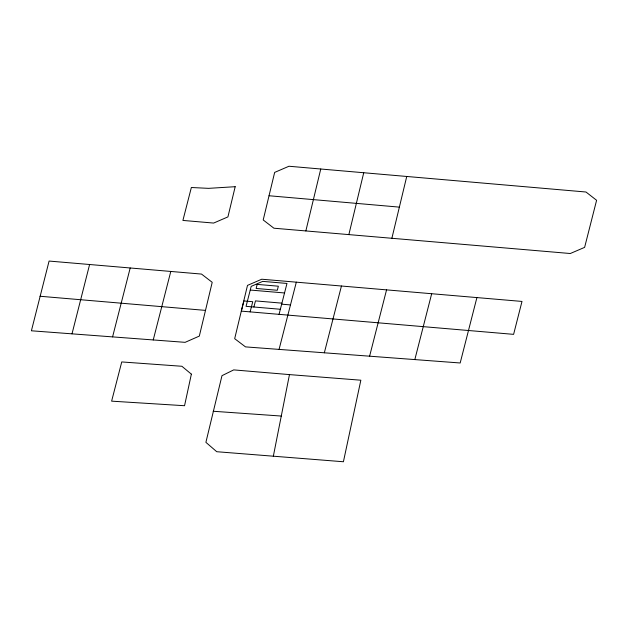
<?xml version="1.0" encoding="UTF-8"?>
<svg xmlns="http://www.w3.org/2000/svg" width="628" height="628" viewBox="0 0 628 628"><rect width="100%" height="100%" fill="white"/><g stroke="black" fill="none" stroke-linecap="round" stroke-linejoin="round"><path stroke-width="0.94" d="M273.329 456.273L289.469 374.602L360.849 380.207L343.414 461.753L216.746 451.713L205.898 442.34L221.982 375.67L233.71 369.892L289.469 374.602M391.88 238.287L406.74 176.468L585.979 192.011L596.6 200.293L584.621 247.369L570.295 253.516L273.902 228.207L263.203 219.965L274.656 172.41L288.959 166.247L406.74 176.468M348.854 234.613L363.738 172.731M305.852 230.931L320.759 169.003M205.497 310.389L212.209 282.317L201.517 274.075L89.608 264.506L49.086 261.06L31.4 330.791L185.119 342.339L199.319 336.09L205.497 310.389L39.972 296.251M72.008 333.845L89.608 264.506M112.585 336.891L130.192 267.991M324.338 352.795L341.444 286.015M369.609 356.186L386.558 289.877M170.792 271.453L153.24 339.952M250.132 311.881L252.746 301.699L243.923 300.945L241.317 311.127L513.602 334.355L521.994 301.432L261.766 279.217L247.495 285.387L234.684 338.68L245.501 346.884L460.183 362.984L476.903 297.594M253.893 307.006L255.463 300.891L281.925 303.151M279.052 314.353L286.972 283.448L262.716 281.375L251.192 286.36L246.066 306.338L280.355 309.266M279.067 349.404L296.322 282.153M414.833 359.577L431.679 293.731M213.175 411.254L281.485 416.066M250.25 290.042L284.531 292.97M281.658 304.172L290.481 304.925M399.173 207.107L269.027 195.748M191.367 374.147L184.546 405.719L111.619 401.151L121.746 361.94L181.892 366.273L191.367 374.147M235.186 186.697L227.925 216.896L213.646 223.066L182.905 220.428L191.352 187.505L208.598 188.353L235.186 186.697M257.182 284.39L256.138 288.464L277.309 290.269L278.353 286.195L257.182 284.39"/></g></svg>
